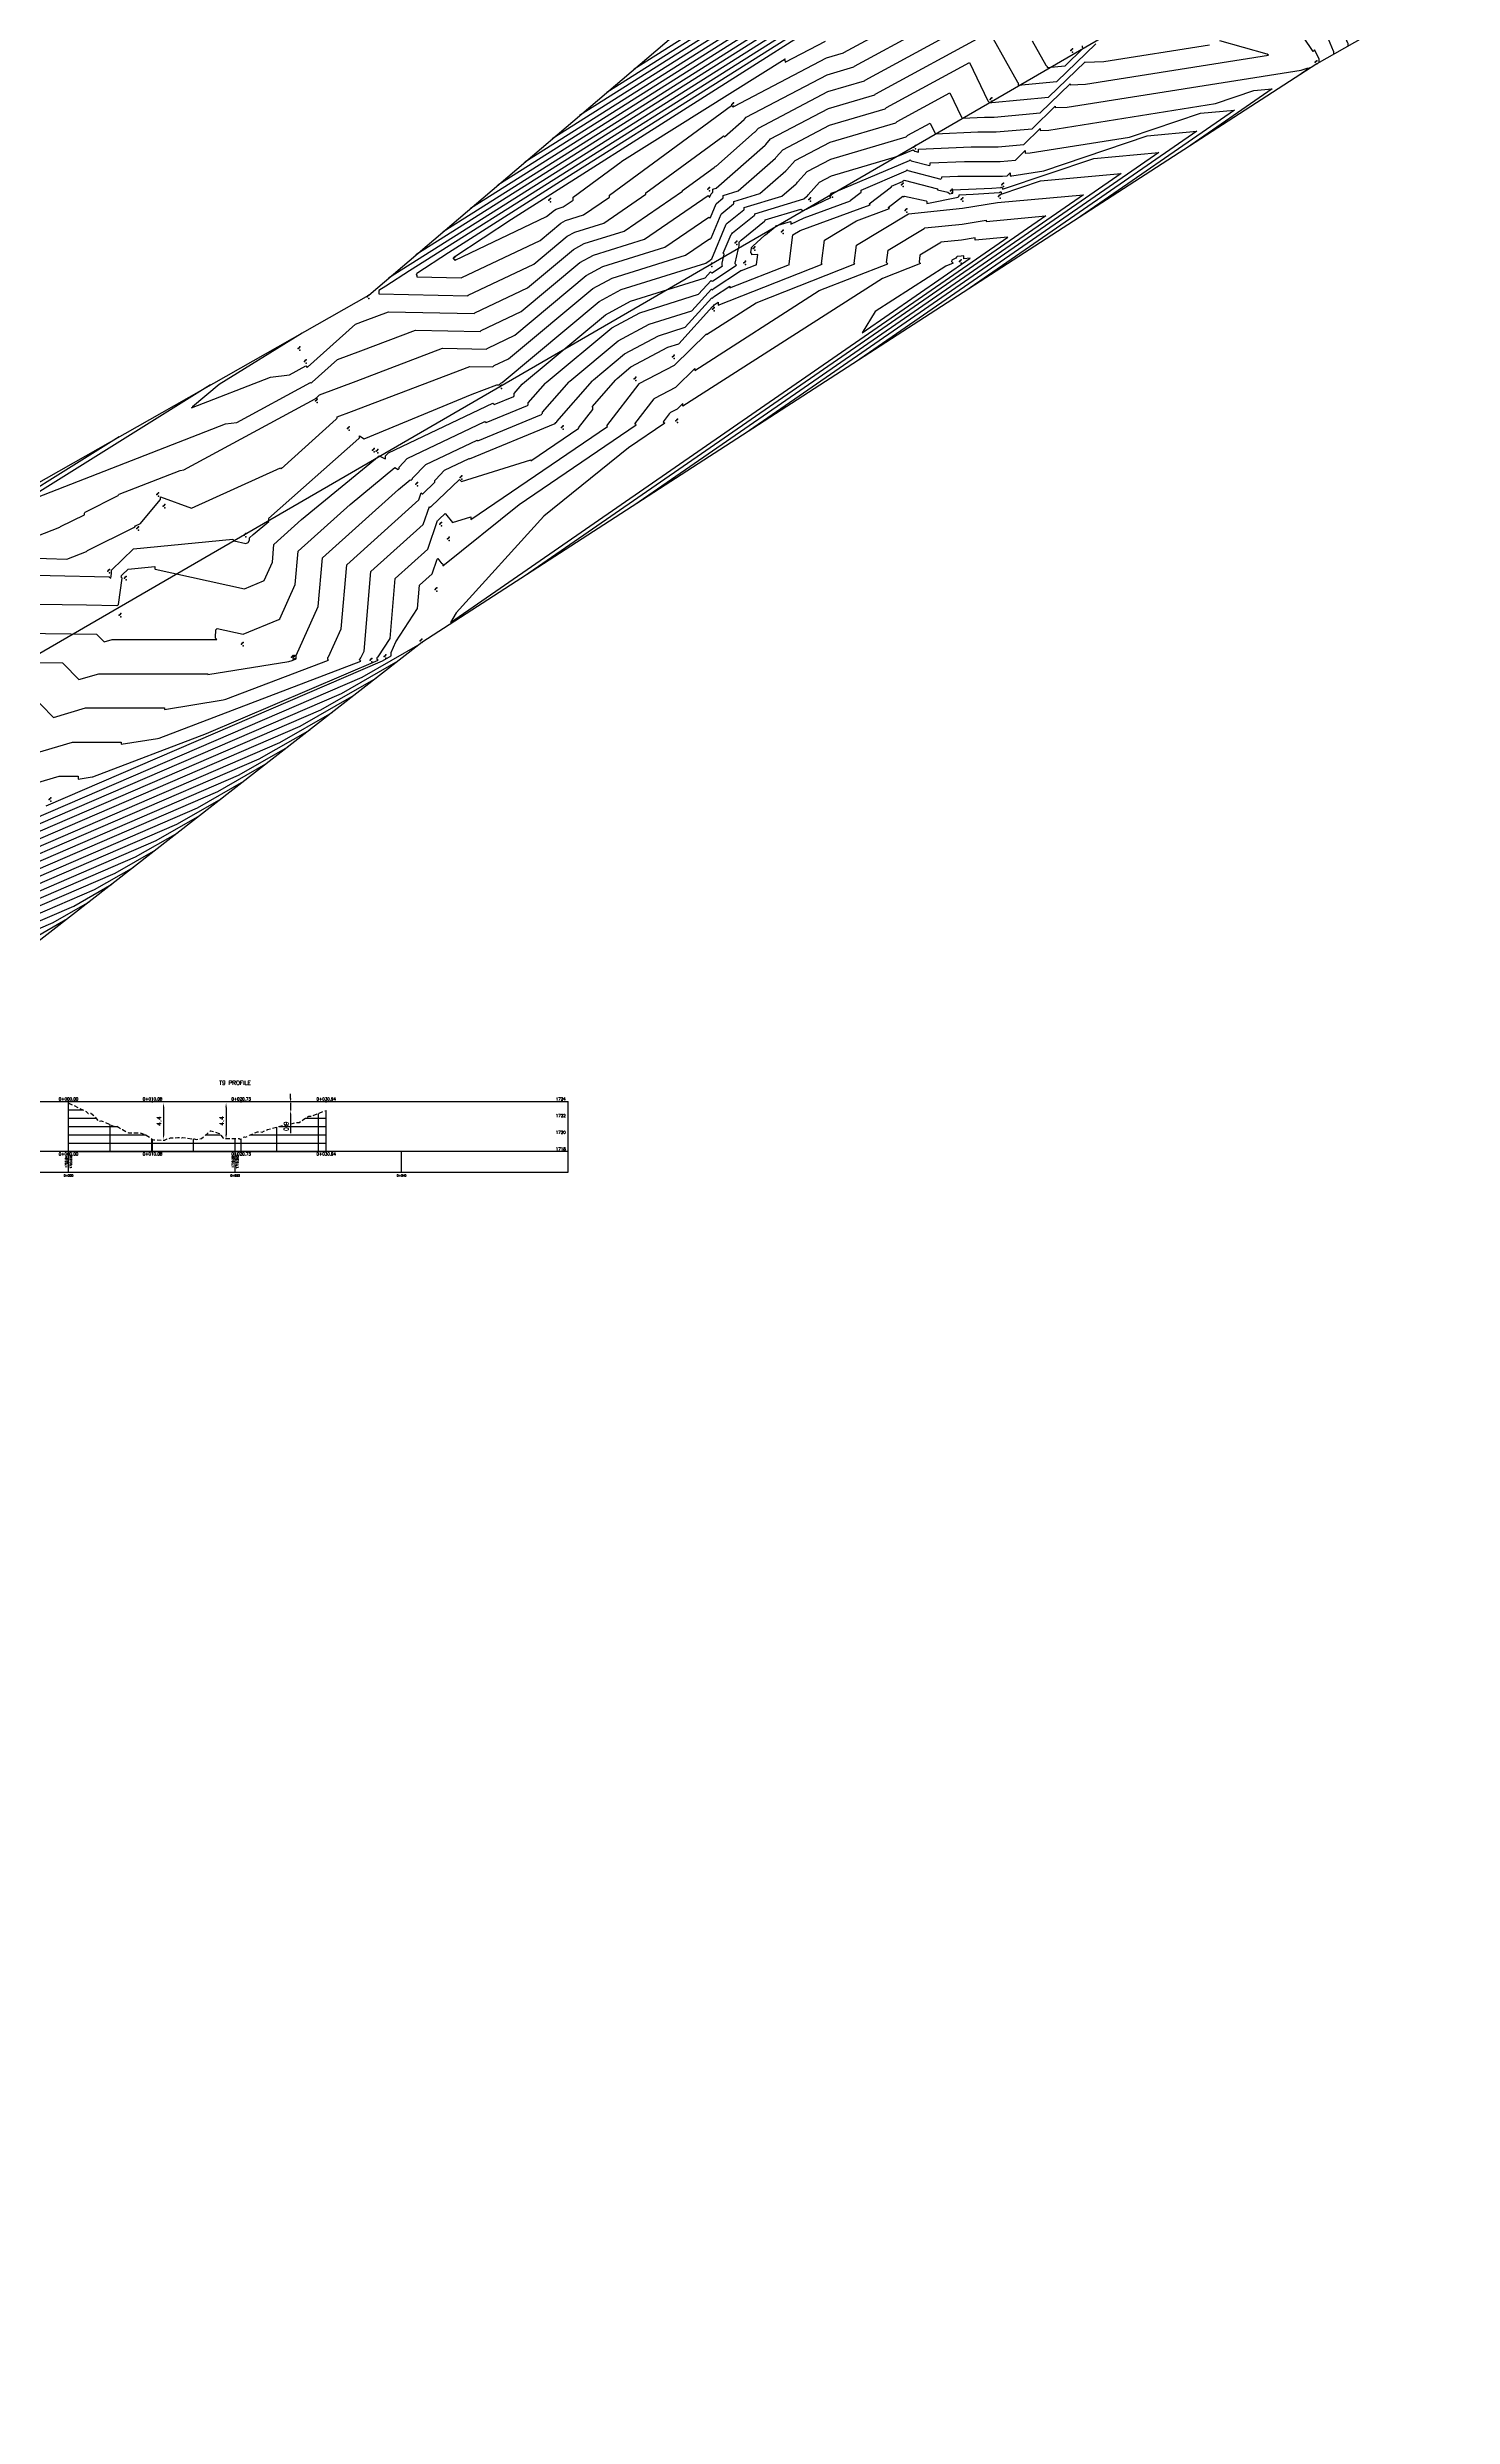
# Model space of a CAD drawing. Header units: metres. Extents: x 419582 to 423558, y 4805372 to 4807539.
# Drawn here: x 421496.3 to 421665.1, y 4806045.6 to 4806330.1 of the extents above; entities that cross this region are included whole.
import ezdxf

# ---------------------------------------------------------------- set-up
doc = ezdxf.new("R2010")
doc.units = ezdxf.units.M
doc.linetypes.add('DASHED', pattern=[0.75, 0.5, -0.25])
for name, color, linetype in [('C-ROAD-PROF', 1, 'DASHED'), ('C-ROAD-PROF-GRID-GEOM', 5, 'Continuous'), ('C-ROAD-PROF-GRID-MAJR', 8, 'Continuous'), ('C-ROAD-PROF-GRID-MINR', 8, 'Continuous'), ('C-ROAD-PROF-TEXT', 11, 'Continuous'), ('C-ROAD-PROF-TICK', 7, 'Continuous'), ('C-ROAD-PROF-TITL', 11, 'Continuous'), ('C-ROAD-PROF-TTLB', 5, 'Continuous'), ('C-TINN', 4, 'Continuous'), ('C-TINN-BNDY', 110, 'Continuous'), ('C-TOPO-MAJR', 9, 'Continuous'), ('C-TOPO-MINR', 8, 'Continuous')]:
    doc.layers.add(name, color=color, linetype=linetype)
doc.styles.get("Standard").update_dxf_attribs({"font": 'simplex.shx'})
doc.dimstyles.new('TFO75', dxfattribs={"dimscale": 3, "dimtxt": 0.18, "dimasz": 0.18, "dimexe": 0.18, "dimexo": 0.0625, "dimgap": 0.09, "dimtad": 1, "dimdec": 1, "dimzin": 0, "dimdsep": 46, "dimtxsty": 'Standard', "dimcen": 0.09, "dimse1": 1, "dimse2": 1, "dimclrd": 3, "dimclre": 3, "dimclrt": 1, "dimadec": 4, "dimazin": 0, "dimtfac": 1, "dimtdec": 1, "dimtmove": 0, "dimatfit": 3, "dimfxl": 1, "dimtolj": 1, "dimtzin": 0, "dimarcsym": 0})

# ---------------------------------------------------------------- blocks, each defined once
blk = doc.blocks.new('*D47')
at = {"color": 3, "lineweight": -2, "transparency": 16777216}
blk.add_line((421510.24, 4806202.8), (421510.24, 4806199.49), dxfattribs=at)
at = {"color": 3, "transparency": 16777216}
for points in [[(421510.15, 4806202.8), (421510.33, 4806202.8), (421510.24, 4806203.34)], [(421510.15, 4806199.49), (421510.33, 4806199.49), (421510.24, 4806198.95)]]:
    blk.add_solid(points, dxfattribs=at)
at = {"layer": 'Defpoints', "color": 0, "transparency": 16777216}
for p in [(421498.83, 4806203.34), (421508.92, 4806198.95), (421510.24, 4806198.95)]:
    blk.add_point(p, dxfattribs=at)
at = {"color": 1, "transparency": 16777216, "insert": (421509.7, 4806201.15), "char_height": 0.54, "attachment_point": 5, "rotation": 90}
blk.add_mtext('\\A1;4.4', dxfattribs=at)
blk = doc.blocks.new('*D48')
at = {"color": 3, "lineweight": -2, "transparency": 16777216}
blk.add_line((421517.75, 4806202.8), (421517.75, 4806199.52), dxfattribs=at)
at = {"color": 3, "transparency": 16777216}
for points in [[(421517.66, 4806202.8), (421517.84, 4806202.8), (421517.75, 4806203.34)], [(421517.66, 4806199.52), (421517.84, 4806199.52), (421517.75, 4806198.98)]]:
    blk.add_solid(points, dxfattribs=at)
at = {"layer": 'Defpoints', "color": 0, "transparency": 16777216}
for p in [(421498.83, 4806203.34), (421517.75, 4806198.98), (421519.56, 4806198.98)]:
    blk.add_point(p, dxfattribs=at)
at = {"color": 1, "transparency": 16777216, "insert": (421517.21, 4806201.16), "char_height": 0.54, "attachment_point": 5, "rotation": 90}
blk.add_mtext('\\A1;4.4', dxfattribs=at)
blk = doc.blocks.new('*D49')
at = {"color": 3, "lineweight": -2, "transparency": 16777216}
for p, q in [((421525.5, 4806203.88), (421525.5, 4806204.42)), ((421525.5, 4806203.34), (421525.5, 4806202.44)), ((421525.5, 4806201.9), (421525.5, 4806199.71))]:
    blk.add_line(p, q, dxfattribs=at)
at = {"color": 3, "transparency": 16777216}
for points in [[(421525.41, 4806203.88), (421525.59, 4806203.88), (421525.5, 4806203.34)], [(421525.41, 4806201.9), (421525.59, 4806201.9), (421525.5, 4806202.44)]]:
    blk.add_solid(points, dxfattribs=at)
at = {"layer": 'Defpoints', "color": 0, "transparency": 16777216}
for p in [(421498.83, 4806203.34), (421525.5, 4806202.44), (421529.78, 4806202.44)]:
    blk.add_point(p, dxfattribs=at)
at = {"color": 1, "transparency": 16777216, "insert": (421524.96, 4806200.53), "char_height": 0.54, "attachment_point": 5, "rotation": 90}
blk.add_mtext('\\A1;0.9', dxfattribs=at)

msp = doc.modelspace()

# ---------------------------------------------------------------- linework, layer by layer
at = {"color": 31, "lineweight": 30, "true_color": 0xffbd7a, "elevation": 1718.01}
msp.add_lwpolyline([(423449.83, 4807399.59), (423130.59, 4807500.11), (421950.92, 4806613), (421795.04, 4806430.99), (421305.02, 4806147.04), (421305.02, 4806147.04), (420630.08, 4805770.97), (419765.16, 4805549.54), (419617.36, 4805580.09)], dxfattribs=at)
at = {"layer": 'C-ROAD-PROF', "color": 1, "linetype": 'DASHED', "lineweight": -3, "flags": 128}
msp.add_lwpolyline([(421498.83, 4806203.34), (421498.94, 4806203.28), (421500.94, 4806202.31), (421501.17, 4806202.06), (421501.41, 4806202.13), (421501.49, 4806202.12), (421501.93, 4806201.74), (421502.42, 4806201.14), (421502.7, 4806201.19), (421502.75, 4806201.19), (421502.85, 4806201.16), (421504.3, 4806200.52), (421504.44, 4806200.57), (421504.57, 4806200.56), (421504.83, 4806200.43), (421505.2, 4806200.18), (421505.32, 4806200.14), (421506.02, 4806199.74), (421506.99, 4806199.74), (421507.25, 4806199.74), (421507.55, 4806199.71), (421507.89, 4806199.58), (421508.06, 4806199.52), (421508.17, 4806199.48), (421508.92, 4806198.95), (421509.03, 4806198.91), (421510.28, 4806198.87), (421510.38, 4806198.87), (421510.42, 4806198.9), (421510.66, 4806199.03), (421510.76, 4806199.04), (421510.87, 4806199.05), (421511.08, 4806199.13), (421511.94, 4806199.17), (421512.06, 4806199.17), (421512.18, 4806199.18), (421512.42, 4806199.15), (421512.52, 4806199.19), (421513.69, 4806199), (421513.8, 4806199.01), (421513.91, 4806199.01), (421514.14, 4806198.96), (421514.8, 4806199.06), (421515.87, 4806199.99), (421515.92, 4806200), (421516.91, 4806199.67), (421517.41, 4806199.09), (421518.41, 4806199.04), (421518.73, 4806199.06), (421518.88, 4806199.07), (421519.08, 4806199.04), (421519.21, 4806199.05), (421519.34, 4806199.06), (421519.43, 4806199), (421519.45, 4806198.99), (421519.56, 4806198.98), (421519.7, 4806199.17), (421519.72, 4806199.18), (421519.75, 4806199.2), (421519.98, 4806199.26), (421520.1, 4806199.24), (421520.57, 4806199.45), (421521.54, 4806199.88), (421521.8, 4806199.88), (421522.08, 4806199.83), (421522.73, 4806200.14), (421524.53, 4806200.61), (421524.58, 4806200.6), (421524.68, 4806200.6), (421524.95, 4806200.67), (421525, 4806200.7), (421525.09, 4806200.68), (421525.35, 4806200.8), (421525.69, 4806200.86), (421525.83, 4806200.9), (421526.16, 4806200.98), (421526.17, 4806200.98), (421526.51, 4806200.98), (421527.08, 4806201.37), (421527.52, 4806201.66), (421527.65, 4806201.72), (421527.69, 4806201.74), (421527.89, 4806201.74), (421527.96, 4806201.74), (421527.99, 4806201.74), (421528, 4806201.74), (421528.08, 4806201.78), (421529.78, 4806202.44)], dxfattribs=at)
at = {"layer": 'C-ROAD-PROF-GRID-GEOM', "color": 5, "linetype": 'Continuous', "lineweight": -3}
for p, q in [((421498.83, 4806197.5), (421498.83, 4806203.34)), ((421529.78, 4806197.5), (421529.78, 4806202.44)), ((421508.92, 4806197.5), (421508.92, 4806198.95)), ((421519.56, 4806197.5), (421519.56, 4806198.98))]:
    msp.add_line(p, q, dxfattribs=at)
at = {"layer": 'C-ROAD-PROF-GRID-MAJR', "color": 8, "linetype": 'Continuous', "lineweight": -3}
for p, q in [((421498.83, 4806197.5), (421498.83, 4806203.34)), ((421498.83, 4806201.5), (421502.12, 4806201.5)), ((421527.29, 4806201.5), (421529.78, 4806201.5)), ((421498.83, 4806199.5), (421508.1, 4806199.5)), ((421515.31, 4806199.5), (421517.06, 4806199.5)), ((421518.83, 4806197.5), (421518.83, 4806199.07)), ((421520.69, 4806199.5), (421529.78, 4806199.5)), ((421498.83, 4806197.5), (421529.78, 4806197.5))]:
    msp.add_line(p, q, dxfattribs=at)
at = {"layer": 'C-ROAD-PROF-GRID-MINR', "color": 8, "linetype": 'Continuous', "lineweight": -3}
for p, q in [((421498.83, 4806202.5), (421500.54, 4806202.5)), ((421528.83, 4806197.5), (421528.83, 4806202.07)), ((421498.83, 4806200.5), (421504.67, 4806200.5)), ((421503.83, 4806197.5), (421503.83, 4806200.73)), ((421508.83, 4806197.5), (421508.83, 4806199.01)), ((421513.83, 4806197.5), (421513.83, 4806199.01)), ((421523.83, 4806197.5), (421523.83, 4806200.43)), ((421524.14, 4806200.5), (421529.78, 4806200.5)), ((421498.83, 4806198.5), (421529.78, 4806198.5))]:
    msp.add_line(p, q, dxfattribs=at)
at = {"layer": 'C-ROAD-PROF-TEXT', "color": 11, "linetype": 'Continuous', "lineweight": -3}
for p, q in [((421498.83, 4806203.38), (421498.83, 4806203.63)), ((421508.92, 4806203.38), (421508.92, 4806203.63)), ((421519.56, 4806203.38), (421519.56, 4806203.63)), ((421529.78, 4806203.38), (421529.78, 4806203.63)), ((421498.83, 4806197.38), (421498.83, 4806197.63)), ((421508.92, 4806197.38), (421508.92, 4806197.63)), ((421519.56, 4806197.38), (421519.56, 4806197.63)), ((421529.78, 4806197.38), (421529.78, 4806197.63))]:
    msp.add_line(p, q, dxfattribs=at)
at = {"layer": 'C-ROAD-PROF-TICK', "color": 7, "linetype": 'Continuous', "lineweight": -3}
for p, q in [((421498.83, 4806195), (421498.83, 4806197.5)), ((421518.83, 4806195), (421518.83, 4806197.5)), ((421538.83, 4806195), (421538.83, 4806197.5))]:
    msp.add_line(p, q, dxfattribs=at)
at = {"layer": 'C-ROAD-PROF-TTLB', "color": 5, "linetype": 'Continuous', "lineweight": -3}
for p in [(421478.83, 4806203.5), (421558.83, 4806197.5)]:
    msp.add_line(p, (421558.83, 4806203.5), dxfattribs=at)
msp.add_3dface([(421478.83, 4806195), (421558.83, 4806195), (421558.83, 4806197.5), (421478.83, 4806197.5)], dxfattribs=at)
at = {"layer": 'C-TINN', "color": 4, "linetype": 'Continuous', "lineweight": -3}
for p in [(421619.19, 4806329.73, 1709.13), (421619.29, 4806329.83, 1709.13), (421619.39, 4806329.93, 1709.13), (421619.39, 4806329.53, 1709.13), (421648.54, 4806328.31, 1713.82), (421648.64, 4806328.41, 1713.82), (421648.74, 4806328.51, 1713.82), (421648.74, 4806328.11, 1713.82), (421609.51, 4806323.86, 1711.91), (421609.61, 4806323.96, 1711.91), (421609.71, 4806324.06, 1711.91), (421578.5, 4806323.25, 1707.97), (421578.6, 4806323.35, 1707.97), (421578.7, 4806323.45, 1707.97), (421578.7, 4806323.05, 1707.97), (421609.71, 4806323.66, 1711.91), (421600.47, 4806318.24, 1714.74), (421600.57, 4806318.34, 1714.74), (421600.37, 4806318.14, 1714.74), (421600.57, 4806317.94, 1714.74), (421575.61, 4806313.08, 1710.7), (421575.71, 4806313.18, 1710.7), (421575.81, 4806313.28, 1710.7), (421575.81, 4806312.88, 1710.7), (421590.57, 4806312.53, 1716.06), (421598.85, 4806313.58, 1718.32), (421598.95, 4806313.68, 1718.32), (421599.05, 4806313.78, 1718.32), (421599.05, 4806313.38, 1718.32), (421604.75, 4806312.86, 1717.88), (421604.85, 4806312.96, 1717.88), (421604.95, 4806313.06, 1717.88), (421604.95, 4806312.66, 1717.88), (421610.9, 4806313.6, 1717.47), (421611, 4806313.7, 1717.47), (421611.1, 4806313.8, 1717.47), (421611.1, 4806313.4, 1717.47), (421556.51, 4806311.74, 1706.38), (421556.61, 4806311.84, 1706.38), (421556.71, 4806311.94, 1706.38), (421556.71, 4806311.54, 1706.38), (421587.75, 4806311.83, 1715.23), (421587.85, 4806311.93, 1715.23), (421587.95, 4806312.03, 1715.23), (421587.95, 4806311.63, 1715.23), (421590.37, 4806312.33, 1716.06), (421590.47, 4806312.43, 1716.06), (421590.57, 4806312.13, 1716.06), (421599.3, 4806310.52, 1719.89), (421599.4, 4806310.62, 1719.89), (421599.5, 4806310.72, 1719.89), (421599.5, 4806310.32, 1719.89), (421606.02, 4806311.83, 1719.57), (421606.12, 4806311.93, 1719.57), (421606.22, 4806312.03, 1719.57), (421606.22, 4806311.63, 1719.57), (421610.51, 4806312.2, 1719.76), (421610.61, 4806312.3, 1719.76), (421610.71, 4806312.4, 1719.76), (421610.71, 4806312, 1719.76), (421579.11, 4806306.85, 1715.82), (421584.46, 4806307.96, 1717.7), (421584.56, 4806308.06, 1717.7), (421584.66, 4806308.16, 1717.7), (421584.66, 4806307.76, 1717.7), (421545.07, 4806304.78, 1706.99), (421545.17, 4806304.88, 1706.99), (421545.27, 4806304.98, 1706.99), (421545.27, 4806304.58, 1706.99), (421575.89, 4806303.97, 1714.22), (421575.99, 4806304.07, 1714.22), (421576.09, 4806304.17, 1714.22), (421578.91, 4806306.65, 1715.82), (421579.01, 4806306.75, 1715.82), (421579.11, 4806306.45, 1715.82), (421579.94, 4806304.21, 1716.66), (421580.04, 4806304.31, 1716.66), (421580.14, 4806304.41, 1716.66), (421580.14, 4806304.01, 1716.66), (421581.07, 4806305.95, 1717.16), (421581.17, 4806306.05, 1717.16), (421581.27, 4806306.15, 1717.16), (421581.27, 4806305.75, 1717.16), (421605.83, 4806304.38, 1723.24), (421605.93, 4806304.48, 1723.24), (421606.03, 4806304.58, 1723.24), (421606.03, 4806304.18, 1723.24), (421576.09, 4806303.77, 1714.22), (421534.68, 4806300.15, 1709.27), (421534.78, 4806300.25, 1709.27), (421534.88, 4806300.35, 1709.27), (421534.88, 4806299.95, 1709.27), (421576.18, 4806298.65, 1719.34), (421576.28, 4806298.75, 1719.34), (421576.38, 4806298.85, 1719.34), (421576.38, 4806298.45, 1719.34), (421526.41, 4806293.93, 1709.39), (421526.51, 4806294.03, 1709.39), (421526.61, 4806294.13, 1709.39), (421526.61, 4806293.73, 1709.39), (421527.36, 4806292.59, 1709.72), (421571.37, 4806292.94, 1719.69), (421571.47, 4806293.04, 1719.69), (421571.57, 4806293.14, 1719.69), (421571.57, 4806292.74, 1719.69), (421527.16, 4806292.39, 1709.72), (421527.26, 4806292.49, 1709.72), (421527.36, 4806292.19, 1709.72), (421566.78, 4806290.28, 1719.79), (421566.88, 4806290.38, 1719.79), (421566.98, 4806290.48, 1719.79), (421566.98, 4806290.08, 1719.79), (421528.5, 4806287.64, 1712.13), (421528.6, 4806287.74, 1712.13), (421528.7, 4806287.84, 1712.13), (421528.7, 4806287.44, 1712.13), (421550.62, 4806289.34, 1714.11), (421550.72, 4806289.44, 1714.11), (421550.82, 4806289.54, 1714.11), (421550.82, 4806289.14, 1714.11), (421532.32, 4806284.32, 1713.51), (421532.42, 4806284.42, 1713.51), (421532.52, 4806284.52, 1713.51), (421532.52, 4806284.12, 1713.51), (421558.05, 4806284.46, 1718.46), (421558.15, 4806284.56, 1718.46), (421558.25, 4806284.66, 1718.46), (421558.25, 4806284.26, 1718.46), (421571.78, 4806285.26, 1722.45), (421571.88, 4806285.36, 1722.45), (421571.98, 4806285.46, 1722.45), (421571.98, 4806285.06, 1722.45), (421535.35, 4806281.72, 1714.69), (421535.45, 4806281.82, 1714.69), (421535.55, 4806281.92, 1714.69), (421535.55, 4806281.52, 1714.69), (421535.79, 4806281.61, 1714.44), (421535.89, 4806281.71, 1714.44), (421535.99, 4806281.81, 1714.44), (421535.99, 4806281.41, 1714.44), (421545.88, 4806278.46, 1718.94), (421545.98, 4806278.56, 1718.94), (421546.08, 4806278.66, 1718.94), (421509.42, 4806276.4, 1712.48), (421509.52, 4806276.5, 1712.48), (421509.62, 4806276.6, 1712.48), (421509.62, 4806276.2, 1712.48), (421540.54, 4806277.66, 1717.36), (421540.64, 4806277.76, 1717.36), (421540.74, 4806277.86, 1717.36), (421540.74, 4806277.46, 1717.36), (421546.08, 4806278.26, 1718.94), (421510.2, 4806274.99, 1713.97), (421510.3, 4806275.09, 1713.97), (421510.4, 4806275.19, 1713.97), (421510.4, 4806274.79, 1713.97), (421543.42, 4806272.86, 1720.26), (421543.52, 4806272.96, 1720.26), (421543.62, 4806273.06, 1720.26), (421543.62, 4806272.66, 1720.26), (421507.03, 4806272.34, 1713.06), (421507.13, 4806272.44, 1713.06), (421507.23, 4806272.54, 1713.06), (421507.23, 4806272.14, 1713.06), (421519.94, 4806271.54, 1713.85), (421520.04, 4806271.64, 1713.85), (421520.14, 4806271.74, 1713.85), (421520.14, 4806271.34, 1713.85), (421544.36, 4806271.07, 1720.36), (421544.46, 4806271.17, 1720.36), (421544.56, 4806271.27, 1720.36), (421544.56, 4806270.87, 1720.36), (421503.54, 4806267.21, 1713.8), (421503.64, 4806267.31, 1713.8), (421503.74, 4806267.41, 1713.8), (421503.74, 4806267.01, 1713.8), (421505.54, 4806266.36, 1715.37), (421505.64, 4806266.46, 1715.37), (421505.74, 4806266.56, 1715.37), (421505.74, 4806266.16, 1715.37), (421542.85, 4806265, 1721.64), (421542.95, 4806265.1, 1721.64), (421543.05, 4806265.2, 1721.64), (421543.05, 4806264.8, 1721.64), (421504.91, 4806261.9, 1715.34), (421505.01, 4806262, 1715.34), (421505.11, 4806262.1, 1715.34), (421505.11, 4806261.7, 1715.34), (421519.59, 4806258.44, 1716.18), (421519.69, 4806258.54, 1716.18), (421519.79, 4806258.64, 1716.18), (421541.05, 4806258.82, 1721.93), (421541.15, 4806258.92, 1721.93), (421541.25, 4806259.02, 1721.93), (421541.25, 4806258.62, 1721.93), (421519.79, 4806258.24, 1716.18), (421525.62, 4806256.88, 1716.93), (421525.72, 4806256.98, 1716.93), (421525.81, 4806256.86, 1716.96), (421525.82, 4806257.08, 1716.93), (421525.82, 4806256.68, 1716.93), (421525.91, 4806256.96, 1716.96), (421526.01, 4806257.06, 1716.96), (421526.01, 4806256.66, 1716.96), (421535.04, 4806256.52, 1719.33), (421535.14, 4806256.62, 1719.33), (421535.24, 4806256.72, 1719.33), (421535.24, 4806256.32, 1719.33), (421536.75, 4806256.94, 1720.84), (421536.85, 4806257.04, 1720.84), (421536.95, 4806257.14, 1720.84), (421536.95, 4806256.74, 1720.84), (421496.5, 4806239.77, 1720.63), (421496.6, 4806239.87, 1720.63), (421496.7, 4806239.97, 1720.63), (421496.7, 4806239.57, 1720.63)]:
    msp.add_point(p, dxfattribs=at)
at = {"layer": 'C-TINN-BNDY', "color": 110, "linetype": 'Continuous', "lineweight": -3, "flags": 128}
for points in [[(421193.45, 4806114.76), (421316.74, 4806181.07), (421324.23, 4806185.31), (421416.34, 4806233.29), (421455.96, 4806255.55), (421534.88, 4806300.35), (421936.98, 4806642.67), (421937.08, 4806642.77), (421937.18, 4806642.87), (421963.15, 4806666.69), (422251.15, 4806867.33), (422367.39, 4806957.21), (422449.57, 4807014.1), (422473.63, 4807031.8), (422600.66, 4807130.15), (422687.35, 4807196.06), (422733.46, 4807229.97)], [(422724.87, 4807165.92), (422697.08, 4807146.67), (422577.28, 4807048.8), (422494.93, 4806993.73), (422433.35, 4806948.24), (422390.21, 4806913.55), (422303.24, 4806847.72), (422229.68, 4806793.83), (422213.19, 4806781.58), (422179.34, 4806755.48), (422143.63, 4806726.94), (422090.94, 4806686.36), (421935.65, 4806537.41), (421807.76, 4806419.27), (421798.23, 4806410.98), (421750.84, 4806385.06), (421712.43, 4806364.25), (421678.37, 4806344.94), (421648.74, 4806328.11), (421541.25, 4806258.62), (421434.62, 4806175.52), (421305.47, 4806115.01), (421187.67, 4806058.56)]]:
    msp.add_lwpolyline(points, dxfattribs=at)
at = {"layer": 'C-TOPO-MAJR', "color": 9, "linetype": 'Continuous', "lineweight": -3, "flags": 128}
for points, elevation in [([(421613.86, 4806354.35), (421553.65, 4806316.33)], 1715), ([(421600.05, 4806342.03), (421537.27, 4806302.39)], 1710), ([(421526.87, 4806295.8), (421516.93, 4806289.6), (421513.73, 4806286.92), (421513.67, 4806286.86), (421513.61, 4806286.8), (421523.1, 4806290.51), (421525.38, 4806290.79), (421527.32, 4806291.84), (421527.49, 4806291.66), (421527.5, 4806291.67), (421527.52, 4806291.68), (421533.3, 4806296.86), (421534.47, 4806297.29), (421537.25, 4806298.35), (421547.53, 4806298.14), (421547.57, 4806298.18), (421547.62, 4806298.22), (421553.95, 4806301.24), (421559.48, 4806305.85), (421560.75, 4806306.54), (421565.57, 4806308.04), (421572.55, 4806312.83), (421572.55, 4806312.9), (421576.35, 4806315.69), (421576.43, 4806315.76), (421576.5, 4806315.84), (421576.55, 4806315.79), (421581.23, 4806319.91), (421581.26, 4806319.94), (421581.29, 4806319.97), (421581.68, 4806320.41), (421590.03, 4806324.8), (421594.41, 4806326.1), (421594.45, 4806326.14), (421594.5, 4806326.18), (421605.81, 4806332.31)], 1710), ([(421614.56, 4806330.9), (421616.22, 4806327.96), (421616.36, 4806327.82), (421616.36, 4806327.69), (421618.53, 4806327.89), (421620.7, 4806330), (421620.61, 4806330.08), (421620.61, 4806330.31)], 1710), ([(421650.78, 4806329.27), (421650.78, 4806329.64), (421650.76, 4806329.65), (421649.95, 4806331.57)], 1715), ([(421486.33, 4806263.36), (421501, 4806263.15), (421504.61, 4806263.07), (421504.65, 4806263.03), (421504.73, 4806263.11), (421504.81, 4806263.18), (421505.27, 4806266.36), (421505.12, 4806266.51), (421505.19, 4806266.59), (421505.19, 4806266.68), (421505.27, 4806266.76), (421505.98, 4806267.45), (421509.2, 4806267.77), (421509.2, 4806267.47), (421509.25, 4806267.42), (421519.97, 4806265.07), (421522.26, 4806266.02), (421522.31, 4806266.06), (421523.31, 4806268.27), (421523.49, 4806270.4), (421526.82, 4806273.41), (421536.13, 4806281.07), (421536.86, 4806280.69), (421536.88, 4806280.71), (421536.9, 4806280.73), (421536.9, 4806281.05), (421537.25, 4806281.42), (421549.78, 4806287.37), (421549.95, 4806287.21), (421552.3, 4806288.18), (421552.32, 4806288.2), (421552.34, 4806288.22), (421552.34, 4806288.54), (421553.32, 4806289.66), (421553.34, 4806289.67), (421553.35, 4806289.69), (421563.31, 4806298), (421566.33, 4806299.62), (421575.27, 4806302.43), (421575.93, 4806303.16), (421576.1, 4806302.99), (421576.12, 4806303.01), (421576.13, 4806303.02), (421577.38, 4806303.85), (421577.32, 4806303.91), (421577.32, 4806304.18), (421577.56, 4806305.28), (421577.46, 4806305.38), (421578.41, 4806307.65), (421578.5, 4806307.73), (421578.58, 4806307.82), (421581.18, 4806309.92), (421581.25, 4806309.98), (421581.25, 4806310.13), (421587.14, 4806311.9), (421587.46, 4806312.19), (421587.56, 4806312.28), (421587.66, 4806312.38), (421589.01, 4806313.91), (421590.47, 4806314.68), (421598.44, 4806317.04), (421600.26, 4806317.81), (421600.27, 4806317.82), (421600.27, 4806317.82), (421600.46, 4806317.64), (421600.92, 4806317.52), (421600.92, 4806317.53), (421600.93, 4806317.54), (421600.93, 4806317.9), (421607.25, 4806318.17), (421610.48, 4806318.18), (421613.56, 4806318.46), (421615.54, 4806320.38), (421615.54, 4806320.14), (421616.55, 4806320.18), (421636.57, 4806323.35), (421641.19, 4806324.91), (421643.39, 4806325.11), (421633.1, 4806318)], 1715), ([(421494.85, 4806241.72), (421497.7, 4806242.56), (421499.97, 4806242.56), (421499.97, 4806242.21), (421501.66, 4806242.48), (421501.73, 4806242.5), (421515.38, 4806247.69), (421536, 4806256.51), (421535.91, 4806256.6), (421535.91, 4806256.82), (421535.95, 4806256.86), (421536, 4806256.91), (421537.45, 4806259.12), (421538.07, 4806266.33), (421541.96, 4806269.85), (421543.16, 4806273.29), (421543.18, 4806273.27), (421543.27, 4806273.36), (421543.36, 4806273.45), (421544.07, 4806274.12), (421544.1, 4806274.08), (421544.95, 4806273.04), (421547.15, 4806273.73), (421547.15, 4806273.41), (421563.55, 4806284.57), (421563.47, 4806284.65), (421567.36, 4806289.7), (421567.37, 4806289.71), (421567.37, 4806289.72), (421571.62, 4806291.92), (421575.45, 4806295.69), (421575.45, 4806295.61), (421581.4, 4806299.42), (421593.28, 4806304.1), (421593.18, 4806304.2), (421593.45, 4806306.36), (421599.71, 4806310.12), (421599.71, 4806310.13), (421599.71, 4806310.13), (421606.2, 4806310.8), (421610.39, 4806311.49), (421610.39, 4806311.46), (421620.72, 4806312.41), (421566.83, 4806275.16)], 1720), ([(421490.18, 4806232.84), (421526.66, 4806248.57), (421533.13, 4806252.29)], 1725), ([(421482.71, 4806225.14), (421514.3, 4806238.76), (421519.89, 4806241.98)], 1730), ([(421475.25, 4806217.44), (421501.93, 4806228.95), (421506.66, 4806231.66)], 1735)]:
    msp.add_lwpolyline(points, dxfattribs=dict(at, elevation=elevation))
at = {"layer": 'C-TOPO-MINR', "color": 8, "linetype": 'Continuous', "lineweight": -3, "flags": 128}
for points, elevation in [([(421655.95, 4806332.2), (421655.95, 4806332.51), (421655.9, 4806332.56), (421653.01, 4806339.36), (421649.45, 4806346.22), (421650.96, 4806347.43), (421650.96, 4806347.66), (421649.74, 4806348.55), (421649.32, 4806349.22), (421649.21, 4806349.33), (421645.75, 4806353.84), (421645.75, 4806353.96), (421645.82, 4806354.03), (421647.09, 4806366.54), (421647.17, 4806366.61), (421647.24, 4806366.68), (421642.44, 4806364.18), (421622.14, 4806361.75), (421563.48, 4806324.7)], 1718), ([(421657.67, 4806333.18), (421657.67, 4806333.46), (421657.61, 4806333.52), (421654.04, 4806341.96), (421651.3, 4806347.22), (421652.46, 4806348.15), (421652.46, 4806348.32), (421650.89, 4806349.48), (421650.34, 4806350.35), (421650.2, 4806350.49), (421647.92, 4806353.45), (421647.92, 4806353.54), (421648, 4806353.62), (421649.47, 4806368.09), (421649.56, 4806368.18), (421649.64, 4806368.26), (421646.93, 4806366.85), (421624.91, 4806364.21), (421566.76, 4806327.49)], 1719), ([(421654.22, 4806331.23), (421654.22, 4806331.55), (421654.19, 4806331.59), (421651.99, 4806336.77), (421647.6, 4806345.21), (421649.46, 4806346.71), (421649.46, 4806346.99), (421648.6, 4806347.62), (421648.3, 4806348.09), (421648.23, 4806348.17), (421643.59, 4806354.22), (421643.59, 4806354.39), (421643.64, 4806354.45), (421644.71, 4806364.98), (421644.78, 4806365.04), (421644.84, 4806365.1), (421637.95, 4806361.51), (421619.38, 4806359.28), (421560.21, 4806321.91)], 1717), ([(421652.5, 4806330.25), (421652.5, 4806330.59), (421652.47, 4806330.62), (421650.97, 4806334.17), (421645.75, 4806344.21), (421645.55, 4806344.41), (421645.65, 4806344.51), (421645.75, 4806344.61), (421645.75, 4806344.21), (421647.96, 4806345.99), (421647.96, 4806346.32), (421647.46, 4806346.69), (421647.28, 4806346.96), (421647.24, 4806347), (421641.42, 4806354.6), (421641.42, 4806354.81), (421641.46, 4806354.86), (421642.33, 4806363.42), (421642.38, 4806363.47), (421642.43, 4806363.52), (421633.46, 4806358.83), (421616.62, 4806356.82), (421556.93, 4806319.12)], 1716), ([(421649.05, 4806328.29), (421649.05, 4806328.68), (421649.05, 4806328.68), (421648.92, 4806328.98), (421648.49, 4806329.81), (421648.4, 4806329.71), (421648.31, 4806329.62), (421639.86, 4806342.18), (421639.73, 4806342.31), (421639.73, 4806342.45), (421643.31, 4806344.29), (421643.18, 4806345.49), (421642.84, 4806347.48), (421642.92, 4806347.56), (421643, 4806347.64), (421637.08, 4806355.37), (421637.08, 4806355.66), (421637.1, 4806355.69), (421637.57, 4806360.31), (421637.6, 4806360.33), (421637.63, 4806360.36), (421624.49, 4806353.49), (421611.1, 4806351.89), (421550.38, 4806313.54)], 1714), ([(421605.57, 4806346.96), (421543.83, 4806307.97)], 1712), ([(421608.33, 4806349.43), (421547.1, 4806310.75)], 1713), ([(421602.81, 4806344.5), (421540.55, 4806305.18)], 1711), ([(421597.29, 4806339.57), (421539.78, 4806303.25), (421536.92, 4806301.43), (421536.11, 4806300.9), (421536.1, 4806300.89), (421536.09, 4806300.87), (421536.11, 4806300.85), (421536.11, 4806300.5), (421546.78, 4806300.28), (421546.81, 4806300.31), (421546.84, 4806300.33), (421554.71, 4806304.08), (421558.72, 4806307.43), (421559.64, 4806307.92), (421563.12, 4806309.01), (421568.17, 4806312.47), (421568.17, 4806312.63), (421577.41, 4806319.41), (421577.45, 4806319.45), (421577.49, 4806319.49), (421577.61, 4806319.36), (421579.98, 4806321.46), (421580, 4806321.47), (421580.01, 4806321.49), (421580.21, 4806321.71), (421589.94, 4806326.82), (421593.15, 4806327.77), (421593.18, 4806327.81), (421593.21, 4806327.84), (421601.51, 4806332.33)], 1709), ([(421594.52, 4806337.1), (421557.93, 4806313.99), (421544.47, 4806305.44), (421540.67, 4806302.93), (421540.61, 4806302.87), (421540.56, 4806302.82), (421540.67, 4806302.71), (421540.67, 4806302.53), (421546.03, 4806302.42), (421546.04, 4806302.43), (421546.06, 4806302.45), (421555.48, 4806306.93), (421557.95, 4806309), (421558.52, 4806309.3), (421560.67, 4806309.98), (421563.8, 4806312.12), (421563.8, 4806312.37), (421578.47, 4806323.14), (421578.47, 4806323.14), (421578.47, 4806323.14), (421578.67, 4806322.94), (421578.74, 4806323), (421578.74, 4806323), (421578.74, 4806323), (421578.74, 4806323.01), (421589.85, 4806328.85), (421591.89, 4806329.45), (421591.91, 4806329.47), (421591.93, 4806329.49), (421597.21, 4806332.35)], 1708), ([(421591.76, 4806334.64), (421576.08, 4806324.73), (421552.03, 4806309.45), (421545.22, 4806304.96), (421545.12, 4806304.86), (421545.03, 4806304.76), (421545.22, 4806304.56), (421545.22, 4806304.56), (421545.28, 4806304.56), (421545.28, 4806304.56), (421545.28, 4806304.56), (421556.24, 4806309.78), (421557.18, 4806310.57), (421557.4, 4806310.68), (421558.23, 4806310.94), (421559.42, 4806311.76), (421559.42, 4806312.1), (421565.21, 4806316.35), (421565.25, 4806316.39), (421565.28, 4806316.43), (421584.9, 4806328.72), (421584.84, 4806328.66), (421584.79, 4806328.6), (421584.9, 4806328.49), (421584.9, 4806328.32), (421589.76, 4806330.87)], 1707), ([(421486.36, 4806269.06), (421498.61, 4806268.63), (421500.98, 4806269.55), (421501.05, 4806269.63), (421501.12, 4806269.7), (421506.67, 4806272.43), (421506.67, 4806272.44), (421506.77, 4806272.54), (421506.87, 4806272.64), (421507.46, 4806272.94), (421507.48, 4806272.92), (421509.82, 4806275.78), (421509.86, 4806275.81), (421509.89, 4806275.85), (421509.89, 4806276.11), (421513.61, 4806274.76), (421524.27, 4806279.6), (421524.37, 4806279.5), (421530.98, 4806285.47), (421531.05, 4806285.54), (421531.11, 4806285.6), (421531.11, 4806285.75), (421532.8, 4806286.38), (421547.01, 4806291.77), (421549.79, 4806291.72), (421549.87, 4806291.8), (421549.95, 4806291.88), (421551.67, 4806292.7), (421561.78, 4806301.14), (421564.1, 4806302.39), (421572.91, 4806305.15), (421575.79, 4806307.13), (421575.86, 4806307.06), (421575.93, 4806307.12), (421575.99, 4806307.19), (421577.2, 4806310.08), (421577.25, 4806310.13), (421577.29, 4806310.17), (421578.68, 4806311.3), (421578.72, 4806311.33), (421578.72, 4806311.6), (421581.87, 4806312.54), (421584.97, 4806315.28), (421585.04, 4806315.35), (421585.11, 4806315.41), (421586.08, 4806316.51), (421590.3, 4806318.72), (421598.18, 4806321.06), (421598.26, 4806321.14), (421598.34, 4806321.22), (421604.66, 4806324.64), (421606.07, 4806321.73), (421606.19, 4806321.61), (421608.84, 4806321.72), (421609.98, 4806321.73), (421615.54, 4806322.23), (421619.13, 4806325.72), (421619.13, 4806325.6), (421620.96, 4806325.67), (421642.94, 4806329.16), (421642.79, 4806329.3), (421637.09, 4806330.91)], 1713), ([(421492.45, 4806270.42), (421497.77, 4806272.49), (421497.81, 4806272.52), (421497.85, 4806272.56), (421500.73, 4806273.98), (421500.73, 4806274.18), (421500.78, 4806274.23), (421500.83, 4806274.28), (421504.77, 4806276.29), (421504.84, 4806276.36), (421504.91, 4806276.43), (421512.23, 4806279.29), (421512.67, 4806279.35), (421528.43, 4806287.9), (421528.44, 4806287.89), (421528.53, 4806287.98), (421528.63, 4806288.07), (421528.98, 4806288.39), (421533.36, 4806290.02), (421543.76, 4806293.97), (421549.03, 4806293.86), (421549.1, 4806293.93), (421549.18, 4806294), (421552.43, 4806295.55), (421561.01, 4806302.71), (421562.98, 4806303.77), (421570.46, 4806306.11), (421575.71, 4806309.72), (421575.84, 4806309.59), (421575.88, 4806309.63), (421575.91, 4806309.66), (421576.6, 4806311.3), (421576.62, 4806311.32), (421576.65, 4806311.35), (421577.43, 4806311.98), (421577.45, 4806312), (421577.45, 4806312.33), (421579.24, 4806312.86), (421583.72, 4806316.82), (421583.78, 4806316.88), (421583.83, 4806316.93), (421584.61, 4806317.81), (421590.21, 4806320.75), (421596.92, 4806322.74), (421596.99, 4806322.81), (421597.06, 4806322.87), (421607.02, 4806328.27), (421609.23, 4806323.68), (421609.42, 4806323.49), (421609.64, 4806323.5), (421609.73, 4806323.5), (421616.54, 4806324.12), (421620.93, 4806328.38), (421620.93, 4806328.33), (421623.17, 4806328.42), (421635.87, 4806330.43)], 1712), ([(421495.1, 4806276.08), (421517.66, 4806284.9), (421519.03, 4806285.07), (421527.87, 4806289.87), (421527.97, 4806289.77), (421528.02, 4806289.83), (421528.07, 4806289.88), (421531.14, 4806292.62), (421533.92, 4806293.65), (421540.51, 4806296.16), (421548.28, 4806296), (421548.34, 4806296.05), (421548.4, 4806296.11), (421553.19, 4806298.39), (421560.25, 4806304.28), (421561.87, 4806305.15), (421568.01, 4806307.08), (421575.63, 4806312.3), (421575.82, 4806312.12), (421575.83, 4806312.13), (421575.83, 4806312.14), (421575.99, 4806312.51), (421576, 4806312.52), (421576, 4806312.53), (421576.18, 4806312.67), (421576.19, 4806312.68), (421576.19, 4806313.06), (421576.6, 4806313.18), (421582.48, 4806318.37), (421582.52, 4806318.41), (421582.56, 4806318.45), (421583.15, 4806319.11), (421590.12, 4806322.77), (421595.67, 4806324.42), (421595.72, 4806324.47), (421595.78, 4806324.53), (421609.37, 4806331.89)], 1711), ([(421609.82, 4806331.22), (421612.81, 4806325.92), (421612.88, 4806325.85), (421612.88, 4806325.58), (421617.53, 4806326), (421622.2, 4806330.53)], 1711), ([(421489.49, 4806266.83), (421503.72, 4806266.52), (421503.89, 4806266.35), (421503.9, 4806266.36), (421503.92, 4806266.37), (421503.99, 4806266.9), (421503.97, 4806266.93), (421503.98, 4806266.94), (421503.98, 4806267.29), (421503.99, 4806267.3), (421506.62, 4806269.87), (421518.54, 4806271.05), (421518.54, 4806271.01), (421518.72, 4806270.83), (421520.12, 4806270.52), (421520.42, 4806270.65), (421520.42, 4806270.65), (421520.55, 4806270.94), (421520.58, 4806271.22), (421521.01, 4806271.61), (421522.89, 4806273.16), (421522.89, 4806273.49), (421522.86, 4806273.52), (421533.7, 4806283.12), (421533.74, 4806283.16), (421533.78, 4806283.21), (421533.78, 4806283.44), (421534.35, 4806283.09), (421547.3, 4806288.46), (421550.26, 4806289.58), (421550.54, 4806289.58), (421550.64, 4806289.67), (421550.73, 4806289.77), (421550.9, 4806289.85), (421562.55, 4806299.57), (421565.22, 4806301.01), (421575.35, 4806304.18), (421575.87, 4806304.54), (421575.89, 4806304.53), (421575.98, 4806304.62), (421576.07, 4806304.71), (421577.81, 4806308.86), (421577.87, 4806308.93), (421577.94, 4806308.99), (421579.93, 4806310.61), (421579.98, 4806310.65), (421579.98, 4806310.87), (421584.51, 4806312.22), (421586.22, 4806313.73), (421586.3, 4806313.81), (421586.38, 4806313.9), (421587.55, 4806315.21), (421590.39, 4806316.7), (421599.44, 4806319.38), (421599.53, 4806319.47), (421599.62, 4806319.56), (421602.31, 4806321.02), (421602.91, 4806319.78), (421602.96, 4806319.73), (421608.04, 4806319.95), (421610.23, 4806319.95), (421614.55, 4806320.34), (421617.34, 4806323.05), (421617.34, 4806322.87), (421618.76, 4806322.93), (421646.88, 4806327.38), (421647.59, 4806327.62), (421647.92, 4806327.65), (421646.35, 4806326.57)], 1714), ([(421486.81, 4806259.84), (421502.2, 4806259.62), (421502.37, 4806259.45), (421503.11, 4806258.71), (421504.06, 4806258.99), (421516.64, 4806258.98), (421516.49, 4806259.14), (421516.49, 4806259.22), (421516.51, 4806260.16), (421516.59, 4806260.23), (421516.67, 4806260.31), (421519.82, 4806259.62), (421524.1, 4806261.39), (421524.2, 4806261.47), (421526.06, 4806265.6), (421526.41, 4806269.59), (421532.64, 4806275.21), (421538, 4806279.63), (421538.42, 4806279.41), (421538.47, 4806279.46), (421538.53, 4806279.51), (421538.53, 4806279.7), (421539.49, 4806280.72), (421548.84, 4806285.16), (421548.97, 4806285.04), (421553.96, 4806287.11), (421554, 4806287.15), (421554.05, 4806287.19), (421554.05, 4806287.42), (421556.13, 4806289.79), (421556.16, 4806289.82), (421556.2, 4806289.85), (421564.08, 4806296.43), (421567.45, 4806298.24), (421574.48, 4806300.45), (421575.99, 4806302.12), (421576.12, 4806301.99), (421576.16, 4806302.02), (421576.19, 4806302.06), (421579.04, 4806303.95), (421578.9, 4806304.09), (421578.9, 4806304.2), (421579.29, 4806305.97), (421579.31, 4806305.99), (421579.33, 4806306.01), (421579.37, 4806306.38), (421579.37, 4806306.73), (421579.39, 4806306.74), (421579.4, 4806306.76), (421579.62, 4806306.96), (421579.63, 4806306.97), (421582.43, 4806309.23), (421582.51, 4806309.31), (421582.51, 4806309.4), (421586.79, 4806310.69), (421586.92, 4806310.55), (421586.92, 4806310.42), (421590.38, 4806312.09), (421590.2, 4806312.28), (421590.2, 4806312.31), (421590.29, 4806312.4), (421590.38, 4806312.49), (421590.48, 4806312.61), (421590.56, 4806312.65), (421591.02, 4806312.79), (421599.84, 4806316.54), (421599.87, 4806316.57), (421599.91, 4806316.61), (421600.04, 4806316.48), (421602.25, 4806315.9), (421602.29, 4806315.94), (421602.33, 4806315.98), (421602.33, 4806316.22), (421606.45, 4806316.4), (421610.73, 4806316.41), (421612.56, 4806316.57), (421613.74, 4806317.72), (421613.74, 4806317.41), (421614.34, 4806317.44), (421626.26, 4806319.32), (421634.78, 4806322.2), (421638.86, 4806322.57), (421619.85, 4806309.43)], 1716), ([(421487.29, 4806256.32), (421498.1, 4806256.17), (421498.22, 4806256.05), (421500.07, 4806254.17), (421502.47, 4806254.88), (421515.54, 4806254.87), (421515.54, 4806254.8), (421525.27, 4806256.36), (421525.69, 4806256.47), (421526.17, 4806256.65), (421526.16, 4806256.66), (421526.16, 4806257.05), (421526.16, 4806257.05), (421526.17, 4806257.05), (421528.82, 4806262.94), (421529.32, 4806268.78), (421538.45, 4806277.01), (421539.87, 4806278.18), (421539.98, 4806278.12), (421540.07, 4806278.21), (421540.15, 4806278.3), (421540.15, 4806278.35), (421541.73, 4806280.02), (421547.9, 4806282.95), (421547.98, 4806282.87), (421555.62, 4806286.03), (421555.69, 4806286.1), (421555.76, 4806286.16), (421555.76, 4806286.3), (421558.94, 4806289.92), (421558.99, 4806289.97), (421559.04, 4806290.02), (421564.84, 4806294.86), (421568.57, 4806296.86), (421573.69, 4806298.47), (421576.05, 4806301.08), (421576.14, 4806300.99), (421576.19, 4806301.04), (421576.25, 4806301.1), (421579.66, 4806303.36), (421579.66, 4806303.3), (421581.48, 4806304.02), (421581.47, 4806304.03), (421581.62, 4806305.24), (421580.91, 4806305.19), (421580.91, 4806305.32), (421580.77, 4806305.46), (421580.84, 4806306.01), (421580.84, 4806306.06), (421580.92, 4806306.15), (421581.01, 4806306.23), (421582.47, 4806307.55), (421582.53, 4806307.61), (421583.68, 4806308.54), (421583.78, 4806308.63), (421583.78, 4806308.67), (421585.54, 4806309.2), (421585.59, 4806309.14), (421585.59, 4806308.86), (421587.18, 4806309.63), (421592.76, 4806311.69), (421592.71, 4806311.73), (421594.01, 4806312.73), (421594.01, 4806312.97), (421599.41, 4806315.26), (421599.47, 4806315.32), (421599.54, 4806315.39), (421599.61, 4806315.31), (421603.58, 4806314.28), (421603.65, 4806314.36), (421603.72, 4806314.43), (421603.72, 4806314.54), (421605.65, 4806314.62), (421610.98, 4806314.63), (421611.57, 4806314.69), (421611.94, 4806315.05), (421611.94, 4806314.68), (421612.14, 4806314.69), (421615.95, 4806315.29), (421628.38, 4806319.49), (421634.32, 4806320.03), (421606.59, 4806300.86)], 1717), ([(421494.07, 4806252.65), (421497.04, 4806249.64), (421500.88, 4806250.77), (421510.35, 4806250.77), (421510.35, 4806250.6), (421517.4, 4806251.73), (421517.7, 4806251.82), (421530.06, 4806256.51), (421529.97, 4806256.6), (421529.97, 4806256.82), (421530.02, 4806256.87), (421530.06, 4806256.91), (421531.58, 4806260.27), (421532.24, 4806267.96), (421540.89, 4806275.77), (421541.18, 4806276.6), (421541.33, 4806276.44), (421541.35, 4806276.47), (421541.38, 4806276.49), (421542.82, 4806277.87), (421542.82, 4806278.1), (421542.86, 4806278.14), (421542.9, 4806278.18), (421543.97, 4806279.32), (421546.96, 4806280.74), (421547, 4806280.7), (421557.29, 4806284.95), (421557.37, 4806285.04), (421557.46, 4806285.13), (421557.46, 4806285.18), (421561.75, 4806290.05), (421561.82, 4806290.12), (421561.89, 4806290.18), (421565.61, 4806293.29), (421569.68, 4806295.48), (421572.9, 4806296.49), (421576.1, 4806300.04), (421576.16, 4806299.99), (421576.23, 4806300.06), (421576.3, 4806300.14), (421578.26, 4806301.43), (421578.26, 4806301.23), (421585.41, 4806304.04), (421585.37, 4806304.09), (421585.81, 4806307.58), (421586.69, 4806308.11), (421595.09, 4806311.21), (421594.99, 4806311.31), (421597.68, 4806313.37), (421597.68, 4806313.43), (421598.99, 4806313.99), (421599.08, 4806314.08), (421599.17, 4806314.17), (421599.19, 4806314.15), (421603.2, 4806313.11), (421603.2, 4806313), (421604.44, 4806312.73), (421604.62, 4806312.54), (421604.62, 4806312.52), (421605.03, 4806312.6), (421605.03, 4806312.61), (421605.04, 4806312.62), (421605.04, 4806312.99), (421609.72, 4806313.2), (421610.81, 4806313.28), (421610.83, 4806313.3), (421610.86, 4806313.32), (421611.01, 4806313.17), (421611.01, 4806313.08), (421621.98, 4806316.77), (421629.79, 4806317.49), (421593.34, 4806292.29)], 1718), ([(421494, 4806245.11), (421499.29, 4806246.67), (421505.16, 4806246.66), (421505.16, 4806246.41), (421509.53, 4806247.11), (421509.72, 4806247.16), (421533.95, 4806256.37), (421533.78, 4806256.54), (421533.78, 4806256.6), (421533.87, 4806256.68), (421533.95, 4806256.77), (421534.33, 4806257.6), (421535.15, 4806267.15), (421541.43, 4806272.81), (421542.17, 4806274.95), (421542.26, 4806274.86), (421542.31, 4806274.92), (421542.37, 4806274.97), (421545.78, 4806278.21), (421545.97, 4806278.02), (421546.02, 4806277.96), (421554.36, 4806280.57), (421554.36, 4806280.45), (421560.11, 4806284.37), (421560.08, 4806284.4), (421561.79, 4806286.62), (421561.79, 4806286.86), (421561.71, 4806286.94), (421564.56, 4806290.18), (421564.65, 4806290.26), (421564.73, 4806290.35), (421566.37, 4806291.72), (421570.8, 4806294.09), (421572.11, 4806294.51), (421576.16, 4806299), (421576.17, 4806298.99), (421576.27, 4806299.08), (421576.36, 4806299.18), (421576.86, 4806299.5), (421576.86, 4806299.16), (421589.35, 4806304.07), (421589.28, 4806304.14), (421589.63, 4806306.97), (421593.47, 4806309.28), (421597.42, 4806310.74), (421597.27, 4806310.89), (421599.04, 4806312.25), (421599.16, 4806312.14), (421599.2, 4806312.18), (421599.24, 4806312.23), (421601.82, 4806311.67), (421601.91, 4806311.58), (421601.91, 4806311.36), (421605.66, 4806312.11), (421605.73, 4806312.18), (421605.79, 4806312.24), (421605.79, 4806312.38), (421607.49, 4806312.46), (421610.64, 4806312.66), (421610.71, 4806312.73), (421610.77, 4806312.8), (421610.84, 4806312.73), (421610.84, 4806312.46), (421615.58, 4806314.06), (421625.25, 4806314.95), (421580.08, 4806283.73)], 1719), ([(421496.15, 4806239), (421536.55, 4806256.43), (421537.58, 4806257.02), (421537.58, 4806257.36), (421537.55, 4806257.39), (421537.57, 4806257.4), (421537.58, 4806257.42), (421538.13, 4806258.71), (421540.74, 4806262.71), (421540.98, 4806265.52), (421542.5, 4806266.89), (421543.11, 4806268.65), (421543.17, 4806268.7), (421543.66, 4806268.08), (421543.71, 4806268.13), (421543.8, 4806268.04), (421543.8, 4806267.83), (421552.96, 4806275.22), (421566.99, 4806284.77), (421566.86, 4806284.9), (421569.16, 4806287.89), (421569.21, 4806287.93), (421569.25, 4806287.98), (421571.76, 4806289.28), (421574.03, 4806291.52), (421574.03, 4806291.3), (421589, 4806300.89), (421597.22, 4806304.12), (421597.08, 4806304.25), (421597.27, 4806305.75), (421601.6, 4806308.35), (421601.63, 4806308.38), (421601.66, 4806308.42), (421606.15, 4806308.88), (421609.04, 4806309.36), (421609.04, 4806309.21), (421616.19, 4806309.87), (421553.58, 4806266.59)], 1721), ([(421515.89, 4806289.57), (421493.76, 4806275.75)], 1711), ([(421504.91, 4806283.34), (421486.83, 4806272.05)], 1712), ([(421494.66, 4806237.46), (421534.08, 4806254.46), (421541.06, 4806258.48)], 1722), ([(421493.16, 4806235.92), (421531.61, 4806252.5), (421538.42, 4806256.41)], 1723), ([(421491.67, 4806234.38), (421529.14, 4806250.54), (421535.77, 4806254.35)], 1724), ([(421488.68, 4806231.3), (421524.19, 4806246.61), (421530.48, 4806250.23)], 1726), ([(421487.19, 4806229.76), (421521.72, 4806244.65), (421527.83, 4806248.16)], 1727), ([(421485.7, 4806228.22), (421519.24, 4806242.69), (421525.19, 4806246.1)], 1728), ([(421484.21, 4806226.68), (421516.77, 4806240.72), (421522.54, 4806244.04)], 1729), ([(421481.22, 4806223.6), (421511.82, 4806236.8), (421517.25, 4806239.91)], 1731), ([(421478.24, 4806220.52), (421506.88, 4806232.87), (421511.95, 4806235.79)], 1733), ([(421479.73, 4806222.06), (421509.35, 4806234.84), (421514.6, 4806237.85)], 1732), ([(421476.74, 4806218.98), (421504.41, 4806230.91), (421509.31, 4806233.73)], 1734), ([(421472.27, 4806214.36), (421496.99, 4806225.02), (421501.37, 4806227.54)], 1737), ([(421473.76, 4806215.9), (421499.46, 4806226.98), (421504.01, 4806229.6)], 1736), ([(421494.51, 4806223.06), (421498.72, 4806225.47)], 1738)]:
    msp.add_lwpolyline(points, dxfattribs=dict(at, elevation=elevation))
for points, elevation in [([(421571.05, 4806286.16), (421570.97, 4806286.08), (421570.25, 4806285.15), (421570.43, 4806284.97), (421566.08, 4806282), (421555.91, 4806273.8), (421545.39, 4806262.18), (421544.71, 4806261.05), (421611.65, 4806307.33), (421607.7, 4806306.97), (421607.7, 4806307.22), (421606.09, 4806306.96), (421603.61, 4806306.7), (421603.55, 4806306.64), (421603.49, 4806306.58), (421601.09, 4806305.14), (421600.99, 4806304.31), (421601.15, 4806304.15), (421596.6, 4806302.36), (421572.62, 4806287), (421572.62, 4806287.34), (421571.91, 4806286.65), (421571.13, 4806286.24), (421571.05, 4806286.16)], 1722), ([(421604.89, 4806304.37), (421605.09, 4806304.17), (421604.21, 4806303.83), (421595.69, 4806298.37), (421594.16, 4806295.83), (421607.12, 4806304.79), (421606.35, 4806304.72), (421606.35, 4806305.09), (421606.04, 4806305.04), (421605.56, 4806304.99), (421605.47, 4806304.9), (421605.38, 4806304.81), (421604.91, 4806304.53), (421604.89, 4806304.37)], 1723)]:
    msp.add_lwpolyline(points, close=True, dxfattribs=dict(at, elevation=elevation))

# ---------------------------------------------------------------- texts
at = {"layer": 'C-ROAD-PROF-TEXT', "color": 11, "linetype": 'Continuous', "lineweight": -3}
for s, insert, char_height, attachment_point in [('0+000.00', (421498.83, 4806203.63), 0.35, 8), ('0+010.08', (421508.92, 4806203.63), 0.35, 8), ('0+020.73', (421519.56, 4806203.63), 0.35, 8), ('0+030.94', (421529.78, 4806203.63), 0.35, 8), ('{\\C256;1724}', (421557.34, 4806203.8), 0.35, 4), ('{\\C256;1722}', (421557.34, 4806201.8), 0.35, 4), ('{\\C256;1720}', (421557.34, 4806199.8), 0.35, 4), ('0+000.00', (421498.83, 4806197.38), 0.35, 2), ('0+010.08', (421508.92, 4806197.38), 0.35, 2), ('0+020.73', (421519.56, 4806197.38), 0.35, 2), ('0+030.94', (421529.78, 4806197.38), 0.35, 2), ('{\\C256;1718}', (421557.34, 4806197.8), 0.35, 4), ('0+000', (421498.83, 4806194.73), 0.25, 2), ('0+020', (421518.83, 4806194.73), 0.25, 2), ('0+040', (421538.83, 4806194.73), 0.25, 2)]:
    msp.add_mtext(s, dxfattribs=dict(at, insert=insert, char_height=char_height, attachment_point=attachment_point))
at = {"layer": 'C-ROAD-PROF-TEXT', "color": 11, "linetype": 'Continuous', "lineweight": -3, "char_height": 0.25, "rotation": 90}
for s, insert, attachment_point in [('1723.84', (421498.68, 4806196.25), 8), ('1723.838', (421498.98, 4806196.25), 2), ('1719.56', (421518.68, 4806196.25), 8), ('1719.562', (421518.98, 4806196.25), 2)]:
    msp.add_mtext(s, dxfattribs=dict(at, insert=insert, attachment_point=attachment_point))
at = {"layer": 'C-ROAD-PROF-TITL', "color": 11, "linetype": 'Continuous', "lineweight": -3, "insert": (421518.83, 4806205.5), "char_height": 0.5, "attachment_point": 8}
msp.add_mtext('T9 PROFILE', dxfattribs=at)

# ---------------------------------------------------------------- dimensions: what is measured, and where the dimension line sits
for base, p2, picture, middle in [((421525.5, 4806202.44), (421529.78, 4806202.44), '*D49', (421524.96, 4806200.53)), ((421510.24, 4806198.95), (421508.92, 4806198.95), '*D47', (421509.7, 4806201.15)), ((421517.75, 4806198.98), (421519.56, 4806198.98), '*D48', (421517.21, 4806201.16))]:
    dim = msp.add_linear_dim(base=base, p1=(421498.83, 4806203.34), p2=p2, angle=90, dimstyle='TFO75')
    dim.commit()
    dim.dimension.update_dxf_attribs({"geometry": picture, "text_midpoint": middle})

doc.saveas('drawing.dxf')
